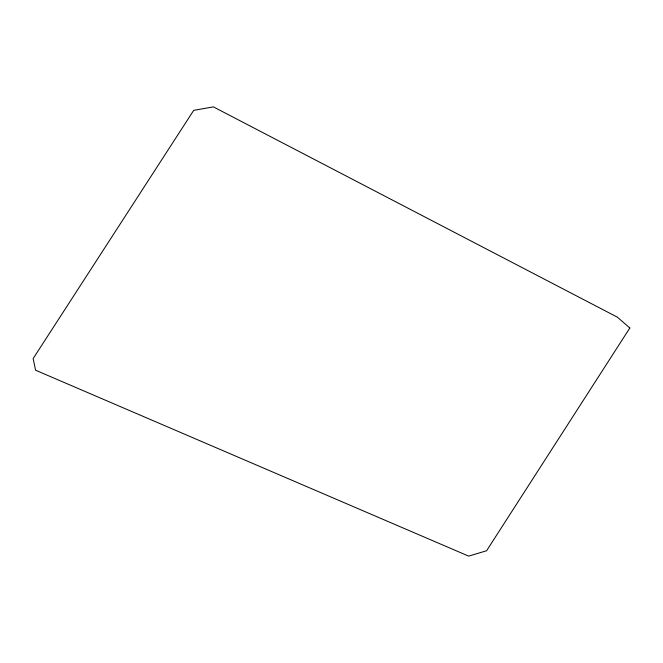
<?xml version="1.0" encoding="UTF-8"?>
<svg xmlns="http://www.w3.org/2000/svg" width="663" height="663" viewBox="0 0 663 663"><rect width="100%" height="100%" fill="white"/><g stroke="black" fill="none" stroke-linecap="round" stroke-linejoin="round"><path stroke-width="0.99" d="M629.85 327.978L486.592 550.754L468.666 556.124L35.562 370.211L33.15 358.575L193.695 110.356L213.387 106.876L617.336 317.154L629.85 327.978"/></g></svg>
